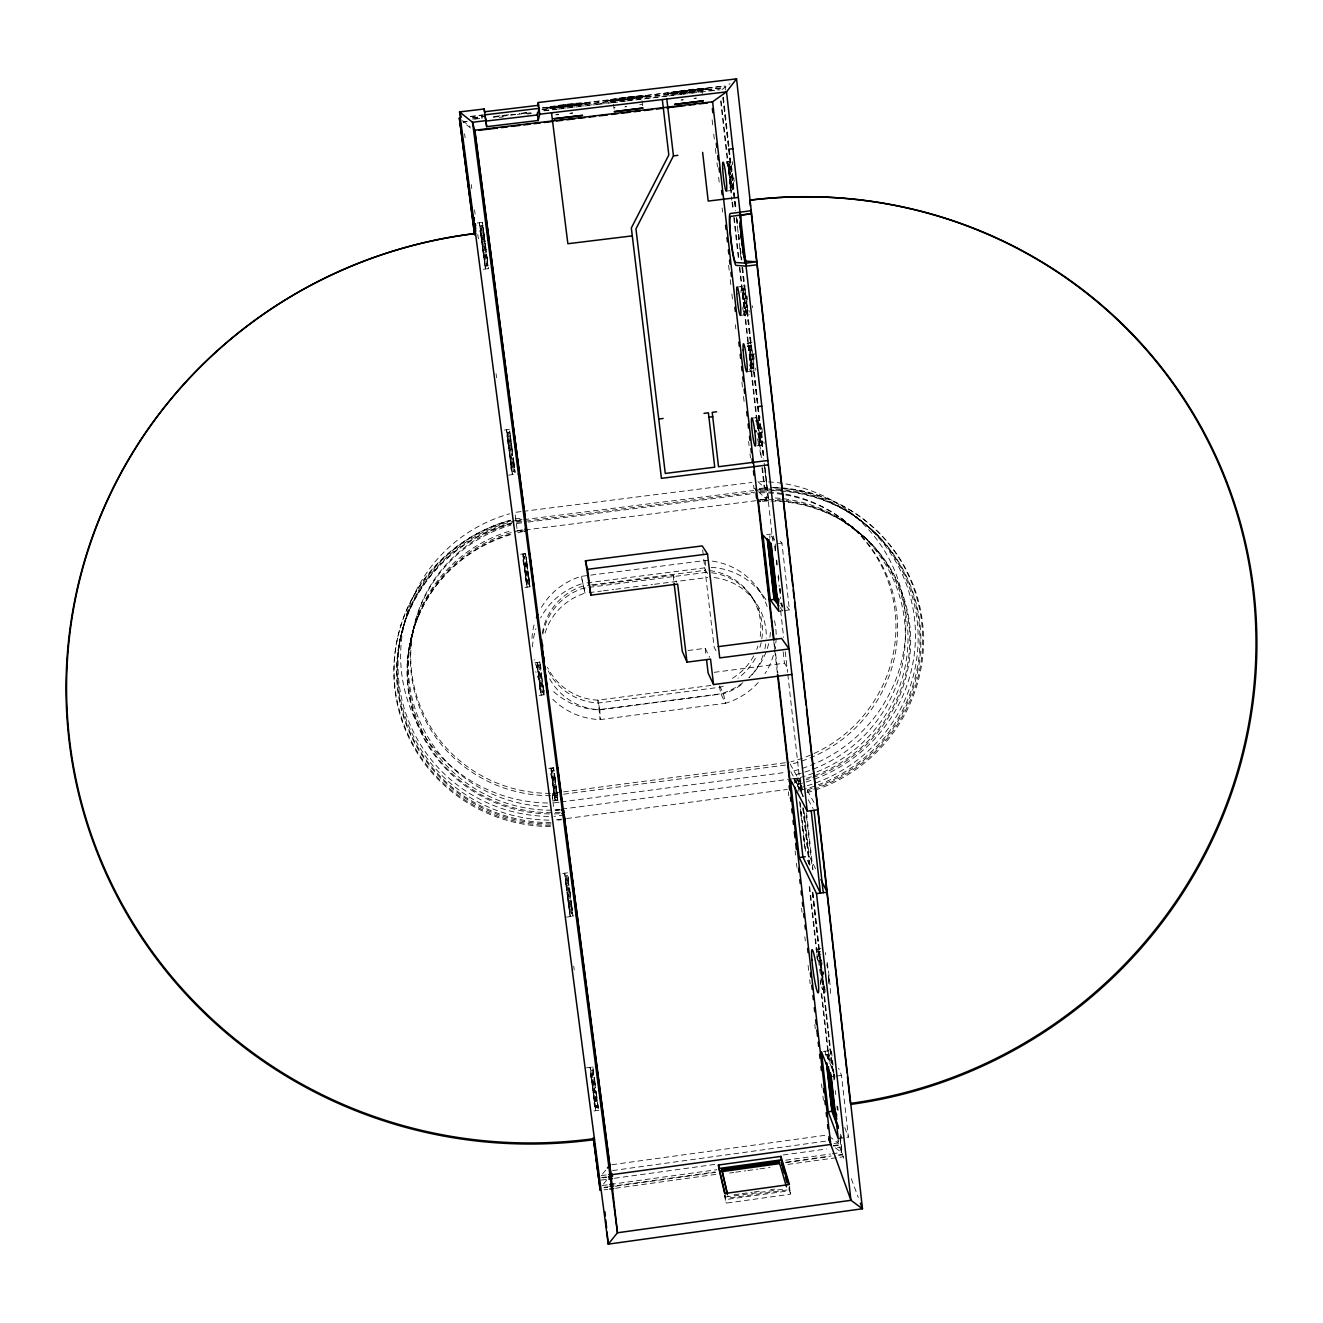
<?xml version="1.0" encoding="UTF-8"?>
<svg xmlns="http://www.w3.org/2000/svg" width="1323" height="1323" viewBox="0 0 1323 1323"><rect width="100%" height="100%" fill="white"/><g stroke="black" fill="none" stroke-linecap="round" stroke-linejoin="round"><path stroke-width="0.75" stroke-dasharray="5 3.75" d="M540.131 687.596C540.131 700.214 547.061 694.757 542.86 685.082M539.801 684.934C537.766 691.631 545.506 695.865 543.141 687.414M487.989 265.741L485.128 266.088L484.301 258.564M514.879 471.55L514.68 469.433L515.242 474.362L514.449 469.152C515.606 475.007 509.14 470.062 511.158 465.944M569.055 905.924L570.279 916.707L569.833 913.945L572.611 912.903M541.272 695.385L540.115 685.446M540.925 692.624L540.264 686.654M512.067 471.898L511.306 464.853M569.022 907.925L569.948 913.912L568.84 904.27M407.186 665.436L409.287 647.129L414.314 625.101M482.895 227.506C481.506 221.272 478.033 229.888 480.662 233.046M540.727 670.397C542.314 662.658 534.823 664.047 537.998 670.893M540.545 668.942C540.644 656.076 534.294 663.948 538.147 672.101M479.836 225.72L480.762 231.69M537.336 665.039L538.478 672.745M510.943 442.444L509.702 431.149M536.989 662.294L538.163 670.43M594.391 1101.662C592.621 1108.294 600.262 1110.08 597.483 1102.77M398.025 650.817L401.299 634.428M641.556 97.042L639.588 96.248L627.945 97.274L614.864 99.258L613.062 100.515L641.556 97.042L613.062 100.515M641.506 96.381L612.979 99.92M510.893 439.831C508.578 422.963 504.989 437.466 508.346 444.627M408.377 652.504L415.273 623.563L410.742 639.704M565.913 883.764L565.053 875.859L567.765 875.512M595.333 1107.996L594.672 1101.811M410.113 643.143L409.287 647.129L412.396 632.94M411.006 638.811L410.362 641.44L414.446 626.077L411.933 635.023M408.228 609.638L400.836 636.165L404.441 623.513M401.663 633.32L404.772 621.744M403.333 626.722L402.87 628.408L405.318 620.768M400.158 638.91L400.406 638.033M403.928 625.101L404.143 624.258M397.347 638.844L397.595 637.967M401.067 624.936L401.316 624.092M413.851 628.342L418.911 614.07L417.092 619.197M673.341 92.709L701.918 89.749L690.54 91.932L673.341 92.709L700.743 89.005L701.851 89.17L702.298 93.52M673.407 93.305L701.851 89.17M602.494 1174.096L606.166 1169.549M603.52 1184.002L607.224 1179.405M552.501 107.163L567.104 104.534L581.029 103.674L567.749 106.634L552.468 107.08L581.029 103.674M552.567 107.742L581.095 104.252M725.401 89.947L724.954 85.978L542.447 108.106M721.994 89.567L730.081 83.614M556.785 114.125L558.67 114.44M642.002 104.236L639.637 104.782M798.943 791.237L798.282 785.465L800.878 784.804L800.25 783.646L797.819 784.274L798.083 788.144M798.447 777.907L794.114 778.949M801.97 794.478L800.365 781.397L795.371 782.571M797.653 784.307L797.819 784.274A152.757 149.846 -32.3 0 0 914.524 618.767A152.757 149.846 -32.3 0 0 764.181 487.41L761.916 467.333M517.806 530.788L522.271 529.779M517.872 532.706L522.37 531.681M694.955 98.233L695.881 98.067M696.559 98.15L694.029 98.53M571.619 113.067L572.661 112.918M733.984 1194.752L740.086 1193.908M742.12 1193.627L752.291 1192.221M754.325 1191.94L762.445 1190.799M770.581 1189.675L774.65 1189.112M725.451 1197.017L784.969 1188.98M787.152 1189.972L728.196 1198.142L727.882 1195.595M724.425 1195.479L726.195 1203.136L790.559 1194.189L789.649 1186.45M570.544 113.216L572.594 113.1M593.961 1110.94L602.097 1109.832M611.871 1164.703L827.338 1135.002M838.22 1138.557L848.423 1137.152L841.511 1075.384L838.617 1068.223M612.549 1170.574L827.338 1140.939M601.27 1175.618L607.389 1174.774M834.003 1143.485L838.087 1142.923L843.727 1158.138M601.469 1177.586L607.059 1176.809M833.242 1145.586L838.782 1144.808L838.12 1138.838M602.808 1177.883L606.596 1177.354M833.391 1146.049L840.915 1145.007L841.626 1146.892L835.954 1147.686M601.105 1180.116L606.81 1179.339M614.418 1178.28L716.884 1164.124M783.1 1154.979L826.528 1148.992M602.279 1185.54L608.415 1184.697M610.465 1184.399L716.834 1169.697M785.697 1160.188L830.447 1154.003M832.299 1153.739L841.626 1152.449L840.006 1138.094M604.363 1187.293L608.133 1186.764M617.527 1185.474L715.164 1171.963M786.292 1162.14L831.142 1155.938M838.6 1154.896L842.338 1154.384L840.072 1134.291M603.834 1187.822L607.67 1187.293M615.344 1186.235L716.768 1172.211M785.449 1162.719L829.256 1156.666M838.765 1155.343L842.569 1154.83M604.049 1189.84L607.885 1189.311M615.575 1188.252L717.215 1174.196M787.962 1164.405L843.297 1156.765M729.668 1173.038L733.686 1172.476M735.704 1172.195L745.775 1170.805M747.793 1170.524L757.864 1169.135M759.882 1168.854L769.953 1167.465M822.807 989.505L825.469 989.141M823.187 992.2L825.85 991.853M586.42 1067.843L596.557 1066.47M593.746 1073.532C592.307 1064.387 588.752 1075.037 591.844 1079.452M823.435 1051.438L831.39 1050.363L832.283 1058.367M825.734 1054.596L828.363 1054.249L833.358 1066.801M831.257 1076.773L834.681 1076.31M836.384 1076.079L841.511 1075.384M815.977 949.319L822.046 948.492M817.581 951.766L820.243 951.402A19.068 1.72 81.9 0 0 820.971 968.982A19.068 1.72 81.9 0 0 825.287 989.009M569.932 113.447L571.255 113.282M562.606 873.478L571.205 872.337M566.492 917.12L576.811 915.748M552.055 778.271C548.863 772.764 552.567 763.619 553.973 770.499M548.797 768.415L557.463 767.29M552.386 780.917L551.195 770.681L553.94 770.317M559.116 802.185L553.014 802.995L552.336 793.337L561.614 792.113M563.482 791.882L789.186 762.23M552.518 795.669L561.845 794.445M563.714 794.197L788.541 764.661M557.413 797.058L554.734 798.1L553.527 787.83M552.931 800.944L561.63 799.803M553.543 789.831C552.435 801.672 560.076 804.434 556.603 791.799M561.15 801.92L784.721 772.516M559.844 809.378L553.742 810.189L558.918 810.007M561.878 809.114L787.698 779.396M789.732 779.131L797.868 778.056L799.555 787.813A153.766 150.805 -32.2 0 0 916.789 617.824A153.766 150.805 -32.2 0 0 758.989 489.262M794.594 783.183L794.114 779.065L800.531 778.222L802.598 796.694M564.193 815.067L553.973 816.39M556.47 819.863L564.656 818.772M566.707 818.507L787.301 789.434M778.8 611.292L782.34 610.829M784.109 610.598L789.418 609.92L781.943 543.058L779.479 540.396M534.872 662.757L543.637 661.616M687.993 650.536L705.192 648.32L709.657 657.316M714.155 672.332L784.44 663.22L788.706 669.603M539.156 695.369L547.887 694.228M710.881 685.479L597.88 700.148A59.32 58.493 -12.9 0 1 547.474 667.239M517.111 530.953L523.246 530.176M525.297 529.928L756.26 500.656M758.294 500.392L767.075 499.35M524.057 564.524C521.957 561.002 522.982 548.119 525.876 556.454M520.65 554.254L529.481 553.13M524.222 565.847L523.147 556.636L525.942 556.288M766.761 534.608L773.294 533.781L774.435 543.902M778.387 543.505L781.943 543.058M767.142 606.596A68.978 67.903 -27.3 0 0 705.209 560.505L581.326 576.332A69.094 68.135 -12.9 0 0 539.867 610.118M525.893 578.581C524.338 581.938 529.398 587.478 529.382 582.335M524.983 587.395L533.814 586.271M587.015 582.881L705.391 567.749M542.364 633.171A59.32 58.493 -12.9 0 1 583.393 585.874L589.496 585.097M591.53 584.832L705.506 570.263L709.789 577.192M592.654 585.477L673.126 575.191L676.748 582.285M706.78 572.313L583.873 588.024A59.7 58.857 -13 0 0 542.595 635.619M589.132 592.638L601.403 591.067M603.453 590.802L613.674 589.496M615.724 589.231L640.249 586.089M642.3 585.824L652.52 584.518M654.571 584.253L707.739 577.456M751.96 418.184L760.742 417.076M756.061 420.466L758.84 420.119M758.774 442.792L761.535 442.444A11.245 1.058 83.1 0 0 760.427 425.593A11.245 1.058 83.1 0 0 758.608 425.791A11.245 1.058 83.1 0 0 761.535 442.444M508.479 475.122L519.162 473.766M756.872 445.801L763.884 444.908M521.03 511.621L514.912 512.398L517.045 529.068M523.081 511.373L751.877 482.448M515.11 518.93L520.253 518.269M515.176 520.749L753.68 490.568M755.631 490.32L765.901 489.014L766.48 499.35L762.544 499.449M516.797 522.304L758.559 491.693A139.163 136.616 -32.6 0 1 894.976 610.531A139.163 136.616 -32.6 0 1 791.055 761.75M516.846 523.495L526.356 522.287M528.274 522.056L753.994 493.479M743.939 312.145L746.734 311.798A11.427 1.075 83.4 0 0 745.792 295.029A11.427 1.075 83.4 0 0 743.873 294.533A11.427 1.075 83.4 0 0 746.734 311.798M740.351 315.453L749.198 314.361M747.33 343.219L750.124 342.872M747.082 343.269L752.374 342.607M747.677 346.031L750.455 345.7M750.406 368.538L753.184 368.191M746.734 371.829L755.532 370.738M750.736 371.35L753.531 371.002A14.173 1.323 83.3 0 0 752.274 350.512A14.173 1.323 83.3 0 0 749.81 349.289A14.173 1.323 83.3 0 0 753.399 371.002M504.41 430.041L513.324 428.917M483.325 269.231L492.338 268.139M737.143 287.091L746.007 286M741.393 289.456L744.188 289.109M726.608 161.819L730.18 161.373M727.319 164.664L730.131 164.317M729.916 187.75L732.744 187.419M726.294 191.124L733.438 190.247M477.272 223.025L482.697 222.363M470.343 116.407L483.325 114.853M542.529 107.775L724.954 85.978M470.426 116.705L483.375 115.167M472.592 117.697L483.59 116.391M542.116 109.379L722.474 87.831L542.033 109.71M472.675 117.995L483.639 116.689M472.642 119.07L482.829 117.846M495.067 116.391L511.373 114.44M521.56 113.216L527.662 112.488M543.951 110.537L592.754 104.715M596.822 104.219L608.993 102.764M611.028 102.516L706.3 91.138M708.318 90.89L718.439 89.683M474.759 119.12L482.961 118.144M493.181 116.92L519.741 113.745M521.527 113.53L529.961 112.521M543.869 110.867L556.52 109.346M558.554 109.098L598.624 104.319M599.418 104.219L611.673 102.747M612.814 102.615L625.977 101.044M626.986 100.928L667.454 96.083M668.876 95.918L681.593 94.396M683.164 94.198L707.689 91.27M709.723 91.022L719.96 89.799M493.496 117.218L515.309 114.605M517.293 114.373L531.184 112.72M462.951 121.749L466.986 121.269M499.234 117.416L503.269 116.937M527.43 114.043L531.449 113.563M467.151 121.551L463.05 122.047L472.046 129.207M625.531 106.65L626.556 106.535M624.869 106.882L626.176 106.733M683.561 99.837L681.031 100.085M681.56 99.87L682.519 99.787M558.455 114.671L555.594 114.853M559.265 813.728L554.105 813.91M762.296 501.219L768.828 501.037L765.207 467.647M762.495 467.813L764.76 487.939L767.489 487.939L753.978 488.7L753.515 484.598M615.195 107.643L614.021 107.576M854.195 528.753L842.172 520.617L865.192 537.866L841.147 518.236M828.876 1136.126L838.087 1142.923L837.624 1138.822M835.408 1147.884L841.626 1152.449M859.867 519.956L855.915 516.995L870.716 528.72M854.294 515.705L863.671 523.048L846.885 509.95L863.82 522.982L862.249 521.758M851.417 526.537L859.074 532.524M462.537 120.591L470.128 126.628M840.684 517.888L842.139 519.063M850.871 526.091L852.359 527.298M857.932 531.598L865.192 537.866M758.013 481.671L767.654 490.635A154.791 151.781 -32.2 0 1 918.642 614.633A154.791 151.781 -32.2 0 1 819.218 785.879M768.828 501.037L768.233 500.474A144.124 141.329 -32.2 0 0 761.304 500.673M758.559 491.693L766.48 499.35M864.217 536.906L872.006 544.613M774.352 539.569L769.49 534.26L769.936 538.312M786.904 606.678L789.418 609.92M780.041 602.941L782.34 605.917M780.256 607.538L782.72 610.779M756.971 587.263L762.346 594.523M749.347 593.382L754.54 600.791M807.328 790.493L814.125 802.763M800.365 781.397L799.72 780.239A144.124 141.329 -32.2 0 1 793.072 781.761M790.162 763.999L797.868 778.056M802.548 789.252L796.793 778.718L797.719 786.937M808.303 799.77L813.083 808.535M790.823 771.722L801.49 791.369M794.114 779.065L803.623 796.628M715.991 650.751L714.139 647.162L703.638 558.074M815.563 868.798L809.296 856.213L804.219 811.065M807.344 860.297L810.883 867.508M719.712 685.976L723.466 693.732L725.451 703.29L600.212 719.596A70.582 69.557 -13.1 0 1 552.088 698.577M827.718 1050.859L833.44 1065.164M833.457 1070.572L827.04 1054.414L827.503 1058.499M835.045 1076.26L825.105 1051.223L825.569 1055.225M833.54 1074.342L834.962 1077.931M844.752 1127.593L848.423 1137.152M840.535 1134.208L841.99 1138.045M851.35 1178.727L858.296 1197.513M528.142 584.27L524.553 556.454L528.158 584.319M544.018 694.939L542.099 680.915M543.687 692.26L542.744 685.761M789.004 1186.863L790.145 1190.634L725.765 1199.564L724.872 1195.76M788.855 1188.517L790.559 1194.189M506.957 432.522L507.883 438.657M572.644 913.631L572.379 912.374M482.697 225.307L482.845 226.15M540.115 664.642L540.71 668.413M571.288 913.796L568.592 894.133M539.751 661.88L540.76 669.008M565.053 875.859L566.591 886.658M598.013 1107.632L597.268 1102.654M526.719 584.353L526.008 577.804M583.393 585.874L585.047 593.151A60.593 59.717 -13.1 0 0 544.15 636.313M554.717 798.083L553.692 791.005M522.8 553.874L524.355 565.02M523.164 556.652L524.04 562.622M529.547 584.121L528.687 578.234M592.82 1066.966L593.68 1072.804M585.047 593.151L581.326 576.332L582.947 583.41A70.582 69.557 -13.1 0 0 540.578 617.907M550.848 767.968L552.071 776.684M557.777 800.316L556.305 789.467M551.211 770.697L551.79 774.583M525.595 553.51L525.859 555.18M719.332 686.306L720.886 693.798L725.451 703.29A70.45 69.309 -27.1 0 0 758.972 681.659M485.111 266.022L483.54 255.24M509.785 432.29L510.678 438.31M572.495 912.754L573.008 916.359L572.677 913.085M487.939 266.121L486.881 258.349M526.091 557.115L526.819 562.275M567.931 876.454L568.907 883.317M482.928 226.299L482.316 222.413L483.738 234.386M569.833 913.945L568.824 906.453M483.226 228.697L483.606 231.343M487.774 264.947L486.649 256.662M514.349 468.21L513.771 464.059M572.264 911.183L571.751 907.561M483.127 227.721L483.821 232.898M480.993 233.245L479.455 222.76L480.861 234.733M526.124 556.983L526.967 563.449M480.778 231.442L481.225 234.915M483.788 257.026L485.508 268.966L484.102 256.894M508.098 440.179L506.577 429.71L508.115 442.792M510.943 464.423L512.431 474.709L511.108 463.232M568.047 876.934L568.873 883.169M483.606 231.095L484.053 234.584M514.217 467.565L513.539 462.422M481.043 233.361L481.456 236.701M554.519 774.22L554.8 776.336M507.9 438.475L508.313 441.816M510.728 462.769L511.158 466.176M572.197 910.985L571.139 902.914M566.178 883.532L564.706 873.147L566.112 885.418M483.871 233.013L484.284 236.354M486.401 254.892L486.831 258.266M484.135 235.047L484.532 238.19M486.269 254.115L486.566 256.232M510.678 438.128L511.108 441.469M513.307 460.685L513.721 463.943M528.522 577.043L529.895 586.916L529.332 581.624M554.453 773.492L555.114 778.652M481.307 235.395L481.952 240.406M483.292 253.388L483.689 256.579M508.148 440.344L508.545 443.536M508.412 442.295L508.793 445.289M510.48 461.049L510.893 464.29M510.248 459.263L510.628 462.322M597.301 1103.117L598.36 1110.344L597.583 1103.266M525.562 576.166L525.876 578.779M551.906 775.162L552.237 777.841M568.609 904.899L569.022 908.107M591.629 1077.931L590.141 1067.33L591.298 1077.517M484.416 237.148L485.276 243.779M485.905 251.138L486.153 253.024M484.78 240.058L485.028 241.927M511.339 443.188L511.571 444.941M485.657 249.237L485.988 251.949M511.472 443.966L511.819 446.727M513.076 458.916L513.456 461.959M512.911 457.857L513.192 459.924M526.819 562.11L527.298 565.913M528.191 574.562L528.687 578.416M594.292 1077.567L594.49 1079.088M481.589 237.478L482.448 244.11M571.354 904.535L571.751 907.743M596.69 1098.305L597.07 1101.447M483.408 254.463L482.779 249.6M597.086 1101.282L596.276 1095.13M483.11 252.296L482.531 247.715M508.694 444.313L509.487 450.597M510 457.46L510.347 460.272M524.239 563.912L524.52 566.261M538.345 671.538L538.626 673.953M539.635 683.71L539.933 686.157M552.088 776.535L552.551 780.206M566.227 883.681L566.806 888.279M568.394 903.278L568.774 906.338M593.994 1098.669L594.391 1101.811M485.276 243.515L485.806 247.633M485.409 247.368L485.69 249.782M511.736 446L512.282 450.25M527.216 565.053L527.464 567.154M485.409 247.633L484.863 243.432M512.365 453.541L512.596 455.31M527.414 566.542L527.629 568.377M528.026 573.306L528.29 575.439M541.272 672.63L541.702 676.02M554.999 777.577L555.428 781.017M569.502 887.915L569.717 889.536M594.573 1079.502L594.903 1082.197M512.646 455.807L512.266 450.018M527.86 572.065L528.092 573.934M555.974 787.069L556.421 790.559M570.709 899.64L571.023 902.253M594.341 1077.732L594.689 1080.643M570.924 901.277L571.271 904.122M596.607 1097.892L596.061 1093.493M482.167 241.762L482.978 247.98M508.958 446.347L509.223 448.365M524.437 565.401L524.685 567.501M482.531 247.98L481.985 243.779M509.768 455.658L510.083 458.221M524.636 566.889L524.851 568.725M525.231 573.669L527.116 587.263L525.694 575.24M538.527 672.994L538.957 676.367M552.27 777.941L552.7 781.38M566.707 887.336L567.021 889.899M591.927 1079.866L592.241 1082.561M509.537 453.888L509.802 456.154M525.066 572.429L525.479 575.803M539.321 681.262L539.751 684.702M553.229 787.433L553.461 789.484M567.964 900.004L568.278 902.617M553.378 788.624L553.659 790.922M568.179 901.641L568.526 904.485M591.679 1078.096L592.043 1080.99M593.58 1095.51L593.911 1098.255M593.779 1097.098L595.681 1110.708L594.49 1100.323M464.588 133.805L465.101 137.724M471.253 184.575L471.765 188.478M474.56 209.828L475.122 214.094M477.801 234.568L478.364 238.851M496.059 373.681L496.588 377.766M573.735 966.22L574.232 969.991M595.052 1083.14L595.333 1085.538M569.634 888.824L570.147 892.942M594.804 1081.288L595.118 1083.818M595.83 1091.756L596.127 1094.204M541.653 675.54L542.463 681.709M555.379 780.421L555.594 782.224M570.246 896.184L570.527 898.449M485.756 247.384L486.087 249.749M527.695 570.808L527.894 572.446M542.132 681.411L541.339 675.16M555.825 785.845L556.04 787.681M512.133 451.755L511.273 445.305M484.582 241.282L484.929 243.697M568.725 892.496L566.409 875.694L571.304 913.78M592.39 1083.504L592.687 1085.902M552.832 782.24L553.444 786.904M566.955 889.188L567.468 893.306M592.158 1081.652L592.456 1084.182M593.134 1092.12L593.432 1094.568M509.487 450.366L509.537 454.136M524.834 568.361L525.231 571.404M538.908 675.888L539.718 682.056M552.65 780.785L553.031 783.861M552.898 784.936L553.064 786.209M567.517 896.547L567.782 898.813M593.365 1093.856L593.68 1096.436M524.9 571.172L525.082 572.793M539.354 681.758L538.544 675.507M553.279 788.045L552.683 783.448M567.749 898.317L568.03 900.731M482.928 247.715L483.259 250.08M509.008 449.985L509.305 452.102M524.685 569.733L524.884 571.288M481.704 241.646L482.052 244.06M570.626 896.614L570.147 892.711M595.598 1090.119L595.863 1092.203M555.958 784.952L556.57 789.748M569.717 892.165L570.263 896.415M555.23 781.48L555.643 784.671M594.292 1087.886L596.673 1107.814L591.828 1069.86L594.01 1088.3M527.96 570.908L528.406 574.232M511.654 448.034L511.902 449.903M527.083 566.145L527.53 569.518M485.988 249.22L486.236 251.089M484.301 239.116L484.681 241.828M484.036 236.949L484.433 239.926M592.919 1087.506L593.184 1089.606M592.654 1085.455L592.902 1090.499M567.997 897.259L566.707 890.346M592.902 1090.301L593.167 1092.583M566.972 892.529L567.517 896.779M552.468 781.827L552.733 783.613M509.95 454.169L510.281 456.551M525.628 574.579L524.272 566.509M510.198 456.005L510.562 458.668M483.16 249.567L483.54 252.213M508.727 447.819L509.057 450.267M508.445 445.669L508.826 448.381M481.44 239.463L481.804 242.175M483.408 251.436L483.805 254.347M481.159 237.297L481.572 240.273M596.045 1091.062L596.375 1093.559M594.771 1083.603L595.35 1088.052L595.036 1085.786M569.171 887.832L569.535 890.561M569.436 889.982L569.783 892.463M554.833 778.238L555.313 781.893M556.09 786.127L556.255 787.466M528.29 573.554L528.605 575.819M541.09 673.027L541.421 675.706M526.868 564.524L527.182 566.823M528.456 574.893L529.183 580.714M593.382 1091.409L593.729 1093.923M513.208 457.526L513.87 462.488M527.017 565.483L526.041 557.413M511.009 443.172L511.406 446.132M592.076 1083.967L592.423 1086.514M593.151 1089.54L593.448 1091.756M510.744 441.088L511.174 444.263M592.357 1086.166L592.654 1088.432M567.931 896.961L568.526 901.525M483.755 234.833L484.201 238.041M553.361 786.49L553.642 788.508M552.27 780.206L552.551 782.257M539.619 681.51L539.916 683.66M538.345 673.887L538.643 676.07M525.529 573.917L525.843 576.166M510.43 457.874L510.827 460.784M524.073 564.888L524.388 567.187M508.181 443.519L508.578 446.496M483.639 253.305L484.069 256.43M480.894 235.18L481.324 238.388M596.905 1097.743L596.276 1092.947M596.508 1094.799L596.954 1098.338M594.242 1079.353L594.639 1082.346M594.49 1081.437L594.87 1084.232M571.486 903.245L571.734 905.246M571.089 900.335L572.181 908.884M568.642 883.698L568.907 885.715M556.421 788.789L557.264 795.421M554.635 776.684L554.982 779.214M542.86 684.884L543.042 686.405M593.63 1093.311L593.994 1096.039M528.621 576.2L529.167 580.301M591.811 1081.817L592.175 1084.595M526.852 564.177L526.008 557.496M513.671 461.165L514.267 465.994M568.41 900.698L568.791 903.609M566.161 886.079L566.558 889.039M486.699 254.777L487.145 258.101M566.426 888.196L566.806 890.925M483.953 236.172L483.027 228.532M486.914 256.546L487.856 264.269M539.784 682.85L540.297 686.753M537.948 670.761L538.478 674.713M510.661 459.726L511.091 462.835M510.893 461.512L511.323 464.803M483.871 255.124L484.317 258.448M480.629 233.129L481.092 236.536M593.994 1077.369L594.407 1080.527M568.84 885.054L567.848 876.669M556.586 790.079L557.314 796.033M554.271 773.79L554.453 775.195M554.817 777.907L554.271 773.492M594.077 1096.982L594.49 1100.091M591.298 1077.732L591.712 1080.891M593.862 1095.163L594.242 1098.107M591.546 1079.717L591.943 1082.71M568.625 902.518L569.039 905.61M513.886 462.885L514.333 466.291M565.913 884.062L566.327 887.187M510.728 440.708L509.603 431.612M553.857 790.443L555.081 800.828M487.129 258.217L487.757 263.426M725.004 1193.462L726.195 1203.136M586.734 102.996A20.143 1.108 -6.9 0 1 556.189 107.593A20.143 1.108 -6.9 0 1 557.33 105.526A20.143 1.108 -6.9 0 1 586.734 102.996L586.817 103.574A20.143 1.091 -6.9 0 1 556.255 108.172A20.143 1.091 -6.9 0 1 557.396 106.121A20.143 1.091 -6.9 0 1 586.817 103.574M593.762 1075.516L592.803 1067M571.751 905.577L572.247 909.711M568.642 883.4L567.848 877.066M594.292 1098.702L594.722 1101.927M591.067 1075.88L591.497 1079.155M673.126 575.191L673.854 581.194M613.508 104.153L614.17 109.693M702.678 549.971L703.406 556.057M647.179 95.769A20.126 1.108 -7 0 1 616.27 100.416A20.126 1.108 -7 0 1 618.271 98.249A20.126 1.108 -7 0 1 647.179 95.769L647.278 96.248A20.126 1.091 -7 0 1 616.336 100.995A20.126 1.091 -7 0 1 618.337 98.845A20.126 1.091 -7 0 1 647.245 96.347M641.986 100.73L642.647 106.287M705.192 648.32L706.102 655.943M593.647 1074.342L593.151 1069.695M591.133 1076.046L590.471 1070.059M553.99 771.375L553.576 767.588M806.369 815.365L812.421 869.277M775.195 543.918L775.658 547.97M780.206 588.487L780.669 592.539M781.81 602.676L782.257 606.728M775.212 546.366L775.658 550.451M776.816 560.654L777.263 564.739M778.42 574.943L778.883 579.027M780.024 589.231L780.487 593.299M781.628 603.52L782.091 607.588M774.666 545.936L775.344 552.005M776.254 560.109L777.163 568.212M778.073 576.315L779.214 586.453M779.445 588.47L780.587 598.591M832.514 1060.368L833.854 1072.374M834.085 1074.375L834.995 1082.379M837.691 1106.392L838.137 1110.394M723.383 97.125L736.15 209.497M737.093 219.089L737.539 222.992M738.846 234.667L739.292 238.57M740.384 248.277L741.823 259.903M742.699 267.643L763.983 458.056M803.491 808.022L809.99 865.705M813 892.463L834.151 1081.734M835.293 1090.599L835.739 1094.634M836.897 1106.045L837.343 1110.096M723.086 98.051L728.609 147.184M728.841 149.152L735.638 209.596M736.514 217.352L737.606 227.043M738.482 234.783L739.127 240.588M740.004 248.311L741.293 259.887M742.17 267.593L763.718 459.048M764.165 463.116L766.91 487.41M800.25 783.646L801.325 793.304M803.078 808.733L809.329 864.382M812.554 892.992L832.547 1070.654M840.006 1137.003L840.915 1145.007M722.871 97.472L735.621 210.754M736.531 218.841L738.102 232.765M738.317 234.7L741.178 260.052M742.021 267.643L763.553 458.916M764.479 467.118L772.797 540.991M780.653 610.746L783.646 637.421M785.267 651.792L787.582 672.316M787.813 674.366L801.308 794.28M802.813 807.741L809.362 865.904M812.322 892.165L832.63 1072.639M721.118 100.813L731.437 192.381M732.529 202.039L733.405 209.778M734.282 217.501L739.044 259.788M739.904 267.461L758.393 431.447M761.353 457.725L758.625 433.464A11.245 1.042 83.1 0 1 758.989 442.378A11.245 1.042 83.1 0 1 757.5 438.872M800.233 802.747L806.054 854.344M809.693 886.608L818.358 963.491M820.194 979.814L820.888 985.916A21.796 1.935 81.9 0 1 820.243 982.526M821.798 994.053L829.554 1062.832M783.15 651.776L784.44 663.22M828.363 1054.249L829.273 1062.402M720.638 101.143L731.801 200.12M732.016 202.138L732.959 210.39M733.769 217.567L738.515 259.755M739.375 267.411L760.94 458.684M799.605 801.556L800.25 807.295M800.432 808.899L805.194 851.136M809.213 886.774L817.449 959.919M821.219 993.325L829.091 1063.097M800.498 811.561L801.192 817.713M802.118 825.916L803.044 834.135M803.276 836.186L804.434 846.439M774.534 643.987L775.427 651.809M775.642 653.777L777.858 673.308M773.773 641.589L777.263 672.365M712.121 119.814L712.816 125.966M713.742 134.169L714.437 140.304M715.379 148.507L716.074 154.659M717 162.861L717.463 166.946M718.637 177.199L719.332 183.351M722.11 207.943L722.59 212.044M728.626 265.328L729.32 271.463M730.263 279.666L730.957 285.818M731.884 294.02L732.578 300.156M735.373 324.747L735.836 328.848M741.889 382.132L742.583 388.284M743.509 396.487L744.221 402.622M748.636 441.568L749.099 445.669M750.025 453.872L750.488 457.956M788.376 791.749L788.839 795.834M795.106 851.003L795.57 855.088M796.496 863.258L796.959 867.342M801.589 908.206L802.052 912.291M804.847 936.816L805.31 940.901M808.088 965.426L808.783 971.545M809.709 979.715L810.172 983.799M814.819 1024.664L815.282 1028.748M821.533 1083.917L821.996 1088.002M822.923 1096.172L823.386 1100.273M707.491 88.558A20.11 1.091 -7.1 0 1 676.235 93.238A20.11 1.091 -7.1 0 1 679.079 90.989A20.11 1.091 -7.1 0 1 707.491 88.558L707.64 89.038A20.11 1.091 -7.1 0 1 676.301 93.834A20.11 1.091 -7.1 0 1 679.146 91.568A20.11 1.091 -7.1 0 1 707.573 89.154M806.583 812.735L813.083 870.633M552.336 793.337L553.427 806.517M705.209 560.505L705.506 570.263M709.839 570.643A59.221 58.295 -27.3 0 1 759.898 638.447M757.98 645.971A59.221 58.295 -27.3 0 1 756.739 649.428M753.697 655.927A59.221 58.295 -27.3 0 1 729.436 680.022M823.485 974.654A27.237 2.481 81.9 0 1 823.088 972.008M822.063 964.401A27.237 2.481 81.9 0 1 821.55 959.82A19.068 1.703 81.9 0 1 821.93 962.201M827.057 965.112A27.237 2.481 81.9 0 1 827.47 967.808M828.529 975.597A27.237 2.481 81.9 0 1 829.273 982.576M828.463 980.012A21.78 1.984 81.9 0 1 828.744 983.535M825.287 952.51A27.237 2.481 81.9 0 1 825.75 954.743M827.156 962.334A27.237 2.481 81.9 0 1 830.149 995.888M826.875 963.855A21.78 1.984 81.9 0 1 827.57 968.171M828.628 976.275A21.78 1.984 81.9 0 1 829.273 983.469M764.165 443.453A19.68 1.869 83.1 0 1 763.851 441.849M762.461 432.886A19.68 1.869 83.1 0 1 761.833 427.61M755.863 369.679A19.845 1.885 83.3 0 1 755.565 368.108M754.176 359.161A19.845 1.885 83.3 0 1 753.548 353.853M754.16 354.597A14.173 1.356 83.3 0 1 754.044 353.307M749.265 312.079A19.994 1.902 83.4 0 1 748.967 310.409M747.429 299.56A19.994 1.902 83.4 0 1 747.065 295.988M752.456 305.811A19.994 1.902 83.4 0 1 752.605 307.664M734.232 181.483A20.341 1.918 83.7 0 1 733.752 177.778M732.611 164.895A20.341 1.918 83.7 0 1 732.479 161.588M548.615 816.407A153.352 150.921 -6 0 1 399.182 684.438A153.352 150.921 -6 0 1 511.472 519.856M550.385 793.353A139.692 137.575 -5.7 0 1 412.131 675.739A139.692 137.575 -5.7 0 1 511.042 523.858M550.566 795.685A140.288 138.154 -5.7 0 1 411.734 677.591A140.288 138.154 -5.7 0 1 511.075 525.049M759.65 492.751A139.758 137.195 -32.5 0 1 896.746 613.029A139.758 137.195 -32.5 0 1 790.377 764.413M759.964 499.565A143.496 140.718 -32.2 0 1 906.933 621.082A143.496 140.718 -32.2 0 1 794.759 778.8M560.175 809.941A144.042 141.743 -6.1 0 1 409.105 688.605A144.042 141.743 -6.1 0 1 520.319 530.209M770.862 501.053A144.439 141.627 -32.2 0 1 909.546 623.265A144.439 141.627 -32.2 0 1 806.154 779.809M549.425 813.91A145.017 142.652 -6.2 0 1 408.212 689.779A145.017 142.652 -6.2 0 1 513.175 533.93M773.294 487.393A157.172 154.113 -32.2 0 1 921.701 622.521A157.172 154.113 -32.2 0 1 807.328 791.154M550.418 825.304A157.784 155.238 -6.2 0 1 395.379 690.507A157.784 155.238 -6.2 0 1 510.314 520.402M760.13 490.337A154.444 151.45 -32.2 0 1 918.824 621.115A154.444 151.45 -32.2 0 1 797.521 790.956M550.963 822.674A155.056 152.542 -6.2 0 1 397.512 684.917A155.056 152.542 -6.2 0 1 522.056 520.468M773.889 487.939A157.52 154.444 -32.2 0 1 922.71 624.258A157.52 154.444 -32.2 0 1 806.203 792.841M550.517 826.577A158.132 155.568 -6.2 0 1 395.13 691.482A158.132 155.568 -6.2 0 1 510.314 521.014M812.206 788.326A154.791 151.781 -32.2 0 1 806.832 789.947M551.063 823.948A155.403 152.873 -6.2 0 1 397.859 691.185A155.403 152.873 -6.2 0 1 511.554 523.528M824.676 987.52A19.068 1.703 81.9 0 1 819.632 969.048A19.068 1.703 81.9 0 1 820.293 954.793M823.452 971.859A19.068 1.703 81.9 0 1 823.634 973.281M823.799 987.338A21.796 1.935 81.9 0 1 821.963 989.67M816.655 950.691A21.796 1.935 81.9 0 1 819.78 956.909A21.796 1.935 81.9 0 1 823.501 982.509M817.217 958.877A19.068 1.687 81.9 0 1 819.516 957.174A19.068 1.687 81.9 0 1 823.336 985.205A19.068 1.687 81.9 0 1 820.243 981.054M825.172 990.844A21.78 1.951 81.9 0 1 820.194 964.864A21.78 1.951 81.9 0 1 820.293 949.137M548.251 670.943A59.7 58.857 -13 0 0 598.459 703.009L720.291 687.183A59.585 58.642 -27.2 0 0 723.334 686.141M711.592 572.743A59.585 58.642 -27.2 0 1 759.567 648.468M755.4 658.226A59.585 58.642 -27.2 0 1 738.069 678.186M774.501 620.702A70.45 69.309 -27.1 0 1 765.008 673.605M711.162 567.319A70.45 69.309 -27.1 0 1 767.323 602.097M543.703 688.175A70.582 69.557 -13.1 0 1 535.765 671.621M532.508 646.864A70.582 69.557 -13.1 0 1 535.931 628.739M549.69 678.831A60.593 59.717 -13.1 0 0 599.832 709.806L723.466 693.732A60.478 59.502 -27.1 0 0 742.914 683.528M770.383 632.377A68.978 67.903 -27.3 0 1 769.87 637.256M768.646 643.689A68.978 67.903 -27.3 0 1 747.942 678.501M742.865 682.718A68.978 67.903 -27.3 0 1 720.886 693.798L598.261 709.74A69.094 68.135 -12.9 0 1 551.145 689.134M541.19 676.152A69.094 68.135 -12.9 0 1 534.211 659.598M531.962 638.463A69.094 68.135 -12.9 0 1 534.36 623.877M714.205 577.572A60.478 59.502 -27.1 0 1 766.249 638.083M765.752 643.904A60.478 59.502 -27.1 0 1 764.694 649.643M763.09 655.249A60.478 59.502 -27.1 0 1 749.463 677.624M757.186 425.179A11.245 1.042 83.1 0 1 758.757 424.253A11.245 1.042 83.1 0 1 760.46 441.617A11.245 1.042 83.1 0 1 757.963 433.101M758.492 427.742A14.057 1.323 83.1 0 1 759.683 420.234A14.057 1.323 83.1 0 1 762.296 443.453A14.057 1.323 83.1 0 1 759.055 432.77M755.731 417.671A14.057 1.306 83.1 0 1 759.303 437.334A14.057 1.306 83.1 0 1 757.517 440.675M755.78 421.359A11.245 1.042 83.1 0 1 758.029 428.288M728.725 173.809A11.626 1.075 83.7 0 1 729.535 166.301A11.626 1.075 83.7 0 1 731.685 185.385A11.626 1.075 83.7 0 1 729.304 178.936M726.575 163.605A14.536 1.323 83.7 0 1 728.659 167.111A14.536 1.323 83.7 0 1 730.676 185.749A14.536 1.323 83.7 0 1 729.271 188.478M727.65 164.995A11.626 1.058 83.7 0 1 730.064 180.16A11.626 1.058 83.7 0 1 729.304 186.593M740.847 286.81A14.272 1.323 83.4 0 1 743.394 296.187A14.272 1.323 83.4 0 1 744.733 313.27A14.272 1.323 83.4 0 1 742.616 309.466M740.996 292.631A11.427 1.058 83.4 0 1 742.65 293.508A11.427 1.058 83.4 0 1 744.353 309.995A11.427 1.058 83.4 0 1 742.451 306.787M748.801 350.397A11.345 1.058 83.3 0 1 750.637 351.157A11.345 1.058 83.3 0 1 751.927 368.191A11.345 1.058 83.3 0 1 749.132 354.961M747.445 343.219A14.173 1.306 83.3 0 1 750.935 363.23A14.173 1.306 83.3 0 1 749.182 366.752M747.512 346.345A11.345 1.042 83.3 0 1 749.496 352.844A11.345 1.042 83.3 0 1 750.72 366.769A11.345 1.042 83.3 0 1 749.149 364.867M561.266 819.83A154.361 151.897 -6.1 0 1 557.859 820.012M548.88 820.144A154.361 151.897 -6.1 0 1 397.909 682.073A154.361 151.897 -6.1 0 1 521.99 519.244M759.832 481.655A149.135 146.406 -32.6 0 1 904.866 610.052A149.135 146.406 -32.6 0 1 792.56 771.276M547.623 803.011A149.697 147.432 -5.6 0 1 401.878 674.945A149.697 147.432 -5.6 0 1 509.57 513.804M775.146 497.977A142.553 139.825 -32.3 0 1 904.982 625.399A142.553 139.825 -32.3 0 1 795.983 774.6M764.744 497.68A142.553 139.825 -32.3 0 1 768.216 497.696M547.259 806.484A143.099 140.833 -6 0 1 409.601 684.586A143.099 140.833 -6 0 1 510.281 530.92M775.228 500.607A144.124 141.329 -32.2 0 1 908.934 624.77A144.124 141.329 -32.2 0 1 805.69 778.586M560.208 812.421A144.687 142.355 -6.2 0 1 409.22 694.095A144.687 142.355 -6.2 0 1 513.159 533.285M519.989 531.565A144.687 142.355 -6.2 0 1 523.412 530.821M538.726 664.824L542.298 692.425L538.742 664.841M488.352 268.503L488.286 267.676L488.336 268.552M513.473 471.649L508.346 432.34L513.456 471.699M486.566 265.84L481.274 225.489L486.533 265.873M556.107 797.885L552.584 770.548L556.09 797.885M875.694 533.516L869.906 528.092L880.688 538.411L875.694 533.516M599.832 709.806L597.88 700.148L600.212 719.596L599.832 709.806M729.436 167.823A14.536 1.34 83.7 0 0 732.942 190.264A14.536 1.34 83.7 0 0 731.966 169.493A14.536 1.34 83.7 0 0 729.436 167.823M729.833 169.443A11.626 1.075 83.7 0 0 732.644 187.386A11.626 1.075 83.7 0 0 731.851 170.75A11.626 1.075 83.7 0 0 729.833 169.443M742.484 294.698A11.427 1.058 83.4 0 0 745.345 311.963A11.427 1.058 83.4 0 0 744.386 295.211A11.427 1.058 83.4 0 0 742.484 294.698M743.476 293.028A14.272 1.34 83.4 0 0 747.065 314.626A14.272 1.34 83.4 0 0 745.874 293.689A14.272 1.34 83.4 0 0 743.476 293.028M750.224 350.843A11.345 1.058 83.3 0 0 753.085 368.191A11.345 1.058 83.3 0 0 752.175 351.802A11.345 1.058 83.3 0 0 750.224 350.843"/><path stroke-width="1.5" d="M537.535 105.939L538.279 102.516L736.547 78.851L862.464 1208.759L608.249 1244.149L459.544 111.926L484.168 108.982L484.698 112.257M484.168 108.982L486.666 126.677L538.196 120.492L539.751 114.208L538.279 102.516M666.809 99.01L673.44 155.882L635.95 228.846L665.271 473.436L714.734 467.184L708.417 412.826L704.034 413.371M736.547 78.851L726.525 91.866L711.658 102.433M607.389 1168.027L609.837 1164.984L564.193 815.067L564.574 818.788M524.305 531.3C527.116 531.929 527.894 527.96 524.834 529.266M790.377 779.727L789.12 779.958M792.245 783.216L790.344 783.58L789.186 781.38M826.66 1062.766L831.952 1109.683L834.565 1109.319L836.748 1115.041M828.248 1111.75L838.22 1138.557L831.257 1076.773L821.451 1051.719L828.248 1111.75L834.499 1110.89L836.665 1116.629M608.696 1174.592L612.417 1174.08M608.911 1176.56L612.632 1176.048M608.497 1177.106L612.301 1176.577M608.712 1179.074L612.516 1178.545M718.439 1165.017L780.934 1156.385L789.418 1184.532L725.004 1193.462L718.439 1165.017L718.902 1168.788M609.787 1184.498L613.541 1183.986M727.319 1194.355L721.697 1169.119L779.032 1161.197L786.441 1186.814M721.862 1170.359L779.181 1162.437M721.184 1170.69L779.611 1162.603M610.002 1186.499L613.773 1185.987M722.011 1171.599L779.313 1163.661L779.032 1161.197M609.804 1189.046L613.657 1188.517M818.011 809.775L807.262 811.197L790.393 779.561L799.224 857.552L816.523 893.604L827.189 892.165L820.922 879.58M799.224 857.552L805.26 856.742M767.588 539.701L774.071 597.136L776.783 596.789L779.098 599.766M770.3 599.914L778.8 611.292L771.276 544.414L762.958 535.087L770.3 599.914L777.147 599.038M718.224 646.633L781.645 638.43L789.054 648.948L719.729 657.911L707.524 554.023L702.215 545.919L585.444 560.803L590.852 595.185L677.641 584.071L687.001 662.145L710.55 659.102L713.544 684.553L791.915 674.383M585.444 560.803L587.577 569.32L707.524 554.023M658.755 419.027L663.137 418.481M716.603 411.8L712.221 412.346L718.521 466.721L767.902 460.487M757.434 406.69L761.8 406.144M708.93 417.225L712.733 416.745M768.382 464.853L661.417 478.347L631.336 227.969L668.81 155.006L662.327 99.556M751.249 210.688L730.197 213.549A26.08 2.365 83.5 0 0 730.776 239.546A26.08 2.365 83.5 0 0 736.051 265.377L746.089 266.138L757.269 264.765M632.295 235.874L567.865 243.73L551.526 112.802M673.44 155.882L677.905 155.353M728.444 149.251L732.909 148.722M738.366 197.408L708.202 201.079L702.629 152.377M484.516 111.76L538.626 105.294M485.673 120.674L472.509 122.262L459.544 111.926L461.347 117.119M539.751 114.208L726.525 91.866L807.262 811.197M478.909 130.299L497.283 128.099M501.367 127.62L507.503 126.876M511.571 126.396L519.741 125.404M523.825 124.924L529.961 124.197M534.029 123.701L540.164 122.973M544.249 122.477L552.419 121.501M556.487 121.005L562.622 120.277M566.707 119.781L574.877 118.805M578.945 118.326L585.08 117.582M589.165 117.102L595.284 116.358M599.369 115.878L607.538 114.903M611.623 114.406L617.742 113.679M621.827 113.183L629.996 112.207M634.081 111.727L640.2 110.983M644.284 110.504L652.454 109.511M656.539 109.032L662.658 108.304M666.742 107.808L685.116 105.608M689.2 105.112L695.319 104.385M699.404 103.889L707.573 102.913M757.401 500.474L760.345 501.334M561.465 809.858C564.375 808.403 564.987 814.571 561.828 813.562M757.351 499.73L758.658 499.647M755.549 489.493L756.657 490.585M778.883 601.436L775.427 596.954L768.961 539.519M774.071 597.136L778.652 603.106M779.015 605.917L774.087 599.435L767.224 538.659M713.544 684.553L708.136 673.109L706.548 659.764M687.001 662.145L682.271 651.28L674.085 583.195M836.88 1119.043L833.258 1109.501L828.43 1066.669M831.952 1109.683L838.435 1126.865M838.385 1128.469L831.886 1111.254L826.462 1063.229M860.38 1203.12L862.464 1208.759L850.954 1200.308L828.711 1138.789M788.706 1184.317L781.331 1159.858L718.869 1168.49L724.574 1193.214M781.628 1162.322L787.301 1181.191M782.604 1167.68L784.307 1173.369M785.449 1177.156L787.152 1182.828M721.697 1169.119L727.452 1193.71M474.279 218.742L474.014 217.534L474.279 220.627M475.652 228.631L474.99 224.282L475.404 226.2M489.229 243.035L486.318 221.933L489.163 245.036M515.904 447.538L513.324 428.867L516.334 453.276M460.04 121.203L466.358 168.831M466.523 170.634L467.647 178.655M468.077 182.425L473.055 219.767M473.237 221.652L475.106 235.345M593.663 1138.127L596.111 1156.352M596.309 1158.286L599.203 1180.381L599.021 1178.413M593.382 1137.978L600.195 1190.369L593.299 1137.879M485.706 119.235L486.666 126.677M489.493 245.102L492.338 268.139L489.758 247.153M516.168 449.522L519.162 473.866L516.681 453.607M559.381 781.38L557.43 767.108L561.663 799.968L559.579 782.885M573.405 888.328L571.205 872.287L576.811 915.847L573.917 892.215M598.509 1080.792L596.557 1066.47L602.097 1109.765L599.898 1093.674M599.005 1084.595L599.269 1086.63M599.104 1087.456L599.633 1091.69M587.577 569.32L590.852 595.185M537.27 113.083L538.196 120.492M475.437 230.483L474.643 223.835M475.685 231.773L474.825 224.166M475.205 223.769L475.453 225.77M780.934 1156.385L782.025 1165.795M740.136 225.82L742.319 245.251M742.964 251.072L743.394 254.942M770.78 543.455L776.783 596.789M830.431 1072.606L834.565 1109.319M770.399 542.364L776.799 599.087M830.199 1072.87L834.499 1110.89M795.057 787.284L802.929 857.056L820.442 893.075L811.231 810.668M758.393 501.467L774.087 640.067M778.073 675.259L790.344 783.58M773.542 639.621L712.601 101.755L474.676 130.249L610.945 1174.807L830.761 1144.461L777.494 674.416M712.353 108.569L712.816 112.67M716.305 143.397L716.768 147.481M717.694 155.684L718.157 159.785M719.084 167.971L719.547 172.073M721.647 190.495L722.11 194.597M725.583 225.323L726.062 229.408M726.989 237.611L727.452 241.712M728.378 249.898L728.841 253.999M729.535 260.135L729.998 264.236M730.924 272.422L731.404 276.524M734.877 307.25L735.34 311.352M738.829 342.062L739.292 346.163M740.219 354.349L740.682 358.45M741.608 366.636L742.087 370.738M742.782 376.89L743.245 380.974M744.171 389.177L744.634 393.278M746.718 411.701L747.181 415.802M748.123 423.988L748.586 428.09M749.513 436.276L749.976 440.377M750.902 448.58L751.365 452.664M752.059 458.816L752.522 462.901M753.465 471.104L753.928 475.205M756.012 493.628L756.524 498.06M789.153 785.845L789.616 789.914M790.459 797.405L790.889 801.258M791.766 808.948L792.196 812.785M793.072 820.475L793.502 824.312M794.379 831.969L795.024 837.707M795.685 843.446L796.33 849.184M798.497 868.252L798.927 872.072M799.787 879.663L800.217 883.466M801.077 891.074L801.506 894.877M802.366 902.451L802.796 906.238M803.656 913.813L804.086 917.6M804.946 925.141L805.376 928.928M807.592 948.459L808.055 952.56M810.371 973.033L810.834 977.135M811.76 985.304L812.223 989.389M812.917 995.491L813.38 999.576M814.307 1007.729L814.77 1011.781M815.696 1019.917L816.142 1023.969M816.837 1030.071L817.531 1036.141M818.209 1042.21L818.672 1046.261M819.599 1054.348L820.045 1058.383M820.971 1066.454L821.418 1070.489M823.468 1088.597L823.931 1092.616M824.841 1100.653L825.304 1104.655M826.214 1112.676L826.66 1116.678M827.57 1124.666L828.016 1128.668M828.926 1136.655L829.372 1140.658M609.837 1164.984L617.461 1232.771L608.249 1244.149L607.025 1232.027M750.439 206.19L749.777 200.17A462.554 452.383 -33.3 0 1 1253.245 593.134A462.554 452.383 -33.3 0 1 850.441 1103.415L847.481 1076.889M750.885 210.192L788.888 551.129M789.103 553.113L792.742 585.742M793.205 589.81L794.114 597.979M794.561 602.048L795.47 610.217M795.702 612.235L806.038 704.944M806.484 708.946L814.025 776.7M814.257 778.685L832.564 943.034M832.795 945.035L844.537 1050.379M844.769 1052.413L847.034 1072.821M814.042 810.288L823.253 892.694M816.523 893.604L850.954 1200.308L617.461 1232.771L472.509 122.262L475.056 131.589L525.496 519.84M740.219 221.884L744.816 262.731M475.453 224.811L475.552 225.753M604.958 1211.802L605.372 1215.854M605.785 1219.889L606.612 1227.976M564.673 819.565L564.938 822.079M544.2 658.92A59.32 58.493 -12.9 0 1 541.719 639.869M750.075 200.12A463.1 452.896 -33.3 0 1 1254.121 593.514A463.1 452.896 -33.3 0 1 850.838 1104.391M594.424 1138.574A464.82 456.418 -4.5 0 1 70.367 746.189A464.82 456.418 -4.5 0 1 475.552 233.51M594.523 1139.599A465.365 456.948 -4.5 0 1 69.854 746.767A465.365 456.948 -4.5 0 1 475.503 233.493M544.448 661.533A59.7 58.857 -13 0 1 541.901 643.987M545.572 669.488A60.593 59.717 -13.1 0 1 542.695 644.979M536.427 617.626A69.094 68.135 -12.9 0 1 537.7 614.567M756.144 431.827A14.057 1.306 83.1 0 1 755.995 430.587M746.585 263.972A26.063 2.481 83.6 0 1 742.881 249.204A26.063 2.481 83.6 0 1 740.185 223.322M740.07 217.865A26.063 2.481 83.6 0 1 740.4 213.35M547.904 694.443L543.621 661.384L547.904 694.443M642.879 108.073L614.385 111.612L642.879 108.073M539.023 108.37L537.502 114.936L485.938 121.104L484.913 114.836L539.023 108.37M674.73 104.335L703.191 100.862L674.73 104.335M554.006 118.723L582.467 115.382L554.006 118.723M740.351 215.07L730.528 216.443A23.186 2.1 83.5 0 0 731.04 239.546A23.186 2.1 83.5 0 0 735.737 262.5L745.742 263.145L756.938 261.772L746.453 261.193A23.169 2.199 83.6 0 1 741.69 238.256A23.169 2.199 83.6 0 1 741.293 215.136L751.58 213.698L740.351 215.07M459.346 118.045L474.56 234.369L459.346 118.045M533.797 586.403L529.481 552.997L533.814 586.403M811.925 959.985A21.796 1.885 82 0 0 818.11 992.895A21.796 1.885 82 0 0 815.381 961.093A21.796 1.885 82 0 0 811.925 959.985M743.162 350.115A14.173 1.29 83.3 0 0 746.734 371.829A14.173 1.29 83.3 0 0 745.544 351.356A14.173 1.29 83.3 0 0 743.162 350.115M736.795 293.855A14.272 1.29 83.4 0 0 740.351 315.453A14.272 1.29 83.4 0 0 739.127 294.516A14.272 1.29 83.4 0 0 736.795 293.855M722.689 168.633A14.536 1.306 83.6 0 0 726.178 191.091A14.536 1.306 83.6 0 0 725.153 170.303A14.536 1.306 83.6 0 0 722.689 168.633M751.596 425.229A14.057 1.273 83.1 0 0 755.235 446.066A14.057 1.273 83.1 0 0 753.812 425.03A14.057 1.273 83.1 0 0 751.596 425.229"/></g></svg>
